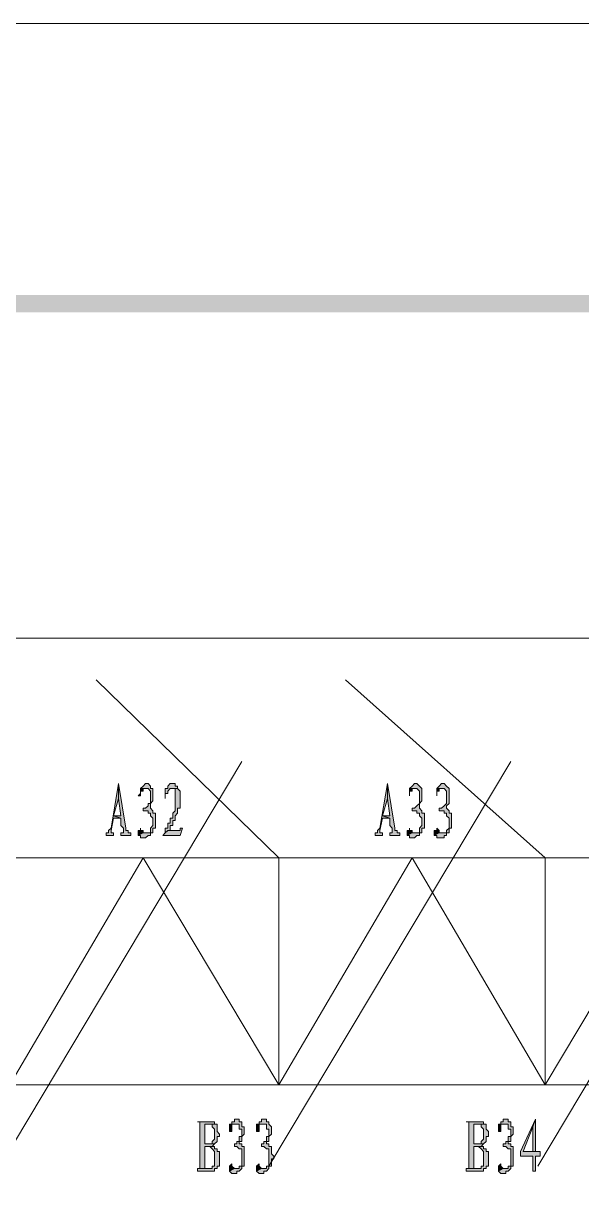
# Model space of a CAD drawing. Header units: millimetres. Extents: x 6 to 291, y 4 to 206.
# Drawn here: x 178.75 to 188.33, y 185.65 to 205.74 of the extents above; entities that cross this region are included whole.
import ezdxf

# ---------------------------------------------------------------- set-up
doc = ezdxf.new("R2010")
doc.units = ezdxf.units.MM
doc.layers.add('C00-00-00', color=7, linetype='Continuous')

msp = doc.modelspace()

# ---------------------------------------------------------------- hatches: boundary and pattern name
at = {"layer": 'C00-00-00'}
h = msp.add_hatch(color=256, dxfattribs=at)
h.dxf.hatch_style = 2
h.paths.add_polyline_path([(17.653, 201.083336), (17.907, 200.787002), (286.469659, 201.083336)])
h = msp.add_hatch(color=256, dxfattribs=at)
h.dxf.hatch_style = 2
h.paths.add_polyline_path([(17.907, 200.787002), (286.469659, 201.083336), (286.173327, 200.787002)])
h = msp.add_hatch(color=256, dxfattribs=at)
h.dxf.hatch_style = 2
h.paths.add_polyline_path([(180.382336, 192.701335), (180.255336, 191.939335), (180.213003, 191.897002), (180.213003, 191.854669), (180.170669, 191.854669), (180.170669, 191.812335), (180.297669, 191.812335), (180.297669, 191.854669), (180.255336, 191.854669), (180.255336, 191.897002), (180.297669, 192.108669), (180.424669, 192.108669), (180.297669, 192.151002), (180.382336, 192.447335)])
h = msp.add_hatch(color=256, dxfattribs=at)
h.dxf.hatch_style = 2
h.paths.add_polyline_path([(180.382336, 192.701335), (180.382336, 192.447335), (180.424669, 192.151002), (180.297669, 192.151002), (180.424669, 192.108669), (180.424669, 192.066335), (180.424669, 191.981669), (180.467003, 191.939335), (180.467003, 191.854669), (180.424669, 191.854669), (180.424669, 191.812335), (180.594003, 191.812335), (180.594003, 191.854669), (180.551669, 191.854669), (180.551669, 191.897002), (180.509336, 191.897002), (180.509336, 191.939335)])
h = msp.add_hatch(color=256, dxfattribs=at)
h.dxf.hatch_style = 2
h.paths.add_polyline_path([(180.848005, 192.701335), (180.805672, 192.659002), (180.763339, 192.616669), (180.848005, 192.616669), (180.890339, 192.616669), (180.932672, 192.574335), (180.932672, 192.532002), (180.932672, 192.489669), (180.932672, 192.447335), (180.932672, 192.405002), (180.932672, 192.362669), (180.890339, 192.362669), (180.890339, 192.320335), (180.848005, 192.278002), (180.805672, 192.278002), (180.805672, 192.235669), (180.890339, 192.235669), (180.890339, 192.193335), (180.932672, 192.193335), (180.932672, 192.151002), (180.975005, 192.108669), (180.975005, 191.981669), (180.932672, 191.939335), (180.932672, 191.897002), (180.932672, 191.854669), (180.890339, 191.854669), (180.805672, 191.854669), (180.721005, 191.812335), (180.763339, 191.812335), (180.763339, 191.770002), (180.848005, 191.770002), (180.890339, 191.812335), (180.932672, 191.812335), (180.932672, 191.854669), (180.975005, 191.854669), (180.975005, 191.897002), (180.975005, 191.939335), (181.017339, 191.939335), (181.017339, 192.193335), (180.975005, 192.193335), (180.975005, 192.235669), (180.932672, 192.278002), (180.932672, 192.320335), (180.932672, 192.362669), (180.975005, 192.405002), (180.975005, 192.447335), (180.975005, 192.574335), (180.975005, 192.616669), (180.932672, 192.616669), (180.932672, 192.659002), (180.890339, 192.701335)])
h = msp.add_hatch(color=256, dxfattribs=at)
h.dxf.hatch_style = 2
h.paths.add_polyline_path([(181.313674, 192.701335), (181.271341, 192.701335), (181.229008, 192.659002), (181.229008, 192.616669), (181.186674, 192.616669), (181.186674, 192.574335), (181.186674, 192.447335), (181.186674, 192.532002), (181.229008, 192.532002), (181.229008, 192.574335), (181.271341, 192.616669), (181.398341, 192.616669), (181.398341, 192.659002), (181.356008, 192.659002), (181.356008, 192.701335)])
h = msp.add_hatch(color=256, dxfattribs=at)
h.dxf.hatch_style = 2
h.paths.add_polyline_path([(184.99667, 192.701335), (184.86967, 191.939335), (184.827337, 191.897002), (184.827337, 191.854669), (184.785003, 191.854669), (184.785003, 191.812335), (184.912003, 191.812335), (184.912003, 191.854669), (184.86967, 191.854669), (184.86967, 191.897002), (184.912003, 192.108669), (185.039003, 192.108669), (184.912003, 192.151002), (184.99667, 192.447335)])
h = msp.add_hatch(color=256, dxfattribs=at)
h.dxf.hatch_style = 2
h.paths.add_polyline_path([(184.99667, 192.701335), (184.99667, 192.447335), (185.039003, 192.151002), (184.912003, 192.151002), (185.039003, 192.108669), (185.039003, 191.981669), (185.081337, 191.939335), (185.081337, 191.854669), (185.039003, 191.854669), (185.039003, 191.812335), (185.208337, 191.812335), (185.208337, 191.854669), (185.166003, 191.854669), (185.166003, 191.897002), (185.12367, 191.897002), (185.12367, 191.939335)])
h = msp.add_hatch(color=256, dxfattribs=at)
h.dxf.hatch_style = 2
h.paths.add_polyline_path([(185.462339, 192.701335), (185.420006, 192.659002), (185.377672, 192.616669), (185.462339, 192.616669), (185.504672, 192.616669), (185.547006, 192.574335), (185.547006, 192.532002), (185.547006, 192.405002), (185.547006, 192.362669), (185.504672, 192.320335), (185.462339, 192.278002), (185.420006, 192.278002), (185.420006, 192.235669), (185.504672, 192.235669), (185.504672, 192.193335), (185.547006, 192.193335), (185.547006, 192.151002), (185.589339, 192.108669), (185.589339, 191.981669), (185.547006, 191.939335), (185.547006, 191.897002), (185.547006, 191.854669), (185.504672, 191.854669), (185.420006, 191.854669), (185.335339, 191.812335), (185.377672, 191.812335), (185.377672, 191.770002), (185.462339, 191.770002), (185.504672, 191.812335), (185.547006, 191.812335), (185.547006, 191.854669), (185.589339, 191.854669), (185.589339, 191.897002), (185.589339, 191.939335), (185.631672, 191.939335), (185.631672, 192.193335), (185.589339, 192.193335), (185.589339, 192.235669), (185.547006, 192.278002), (185.547006, 192.320335), (185.547006, 192.362669), (185.589339, 192.405002), (185.589339, 192.447335), (185.589339, 192.574335), (185.589339, 192.616669), (185.547006, 192.659002), (185.504672, 192.701335)])
h = msp.add_hatch(color=256, dxfattribs=at)
h.dxf.hatch_style = 2
h.paths.add_polyline_path([(185.970335, 192.701335), (185.928001, 192.701335), (185.885668, 192.659002), (185.843335, 192.616669), (185.928001, 192.616669), (185.970335, 192.616669), (186.012668, 192.574335), (186.012668, 192.532002), (186.012668, 192.405002), (186.012668, 192.362669), (185.970335, 192.320335), (185.928001, 192.278002), (185.885668, 192.278002), (185.885668, 192.235669), (185.970335, 192.235669), (185.970335, 192.193335), (186.012668, 192.193335), (186.012668, 192.151002), (186.055001, 192.108669), (186.055001, 191.939335), (186.012668, 191.897002), (186.012668, 191.854669), (185.970335, 191.854669), (185.885668, 191.854669), (185.801001, 191.812335), (185.843335, 191.812335), (185.843335, 191.770002), (185.970335, 191.770002), (185.970335, 191.812335), (186.012668, 191.812335), (186.012668, 191.854669), (186.055001, 191.854669), (186.055001, 191.897002), (186.055001, 191.939335), (186.097335, 191.939335), (186.097335, 192.024002), (186.097335, 192.066335), (186.097335, 192.108669), (186.097335, 192.193335), (186.055001, 192.193335), (186.055001, 192.235669), (186.012668, 192.278002), (186.012668, 192.320335), (186.055001, 192.362669), (186.055001, 192.405002), (186.055001, 192.447335), (186.055001, 192.574335), (186.055001, 192.616669), (186.012668, 192.659002)])
h = msp.add_hatch(color=256, dxfattribs=at)
h.dxf.hatch_style = 2
h.paths.add_polyline_path([(180.763337, 192.616669), (180.763337, 192.532002), (180.721003, 192.489669), (180.763337, 192.489669), (180.763337, 192.532002), (180.763337, 192.574335), (180.80567, 192.574335), (180.80567, 192.616669), (180.848003, 192.616669)])
h = msp.add_hatch(color=256, dxfattribs=at)
h.dxf.hatch_style = 2
h.paths.add_polyline_path([(181.398327, 192.616669), (181.271327, 192.616669), (181.31366, 192.616669), (181.355994, 192.616669), (181.355994, 192.574335), (181.355994, 192.278002), (181.355994, 192.235669), (181.31366, 192.193335), (181.31366, 192.151002), (181.31366, 192.108669), (181.271327, 192.108669), (181.271327, 192.066335), (181.271327, 192.024002), (181.228994, 192.024002), (181.228994, 191.981669), (181.228994, 191.939335), (181.18666, 191.939335), (181.18666, 191.897002), (181.18666, 191.854669), (181.228994, 191.897002), (181.271327, 191.897002), (181.271327, 191.939335), (181.271327, 191.981669), (181.31366, 191.981669), (181.31366, 192.024002), (181.31366, 192.066335), (181.355994, 192.066335), (181.355994, 192.108669), (181.355994, 192.151002), (181.398327, 192.193335), (181.398327, 192.235669), (181.398327, 192.278002), (181.44066, 192.278002), (181.44066, 192.574335)])
h = msp.add_hatch(color=256, dxfattribs=at)
h.dxf.hatch_style = 2
h.paths.add_polyline_path([(185.377671, 192.616669), (185.377671, 192.489669), (185.377671, 192.574335), (185.420004, 192.574335), (185.420004, 192.616669), (185.462337, 192.616669)])
h = msp.add_hatch(color=256, dxfattribs=at)
h.dxf.hatch_style = 2
h.paths.add_polyline_path([(185.84334, 192.616669), (185.84334, 192.489669), (185.84334, 192.574335), (185.885673, 192.574335), (185.885673, 192.616669), (185.928006, 192.616669)])
h = msp.add_hatch(color=256, dxfattribs=at)
h.dxf.hatch_style = 2
h.paths.add_polyline_path([(180.763337, 191.939336), (180.763337, 191.897002), (180.721003, 191.897002), (180.721003, 191.812336), (180.80567, 191.854669), (180.80567, 191.897002), (180.763337, 191.897002)])
h = msp.add_hatch(color=256, dxfattribs=at)
h.dxf.hatch_style = 2
h.paths.add_polyline_path([(181.482996, 191.939336), (181.440662, 191.939336), (181.440662, 191.897002), (181.398329, 191.897002), (181.228996, 191.897002), (181.186662, 191.854669), (181.144329, 191.812336), (181.440662, 191.812336)])
h = msp.add_hatch(color=256, dxfattribs=at)
h.dxf.hatch_style = 2
h.paths.add_polyline_path([(185.377671, 191.939336), (185.377671, 191.897002), (185.335337, 191.897002), (185.335337, 191.812336), (185.420004, 191.854669), (185.420004, 191.897002), (185.377671, 191.897002)])
h = msp.add_hatch(color=256, dxfattribs=at)
h.dxf.hatch_style = 2
h.paths.add_polyline_path([(185.84334, 191.939336), (185.84334, 191.897002), (185.801006, 191.897002), (185.801006, 191.812336), (185.885673, 191.854669), (185.885673, 191.897002)])
h = msp.add_hatch(color=256, dxfattribs=at)
h.dxf.hatch_style = 2
h.paths.add_polyline_path([(181.906339, 186.901669), (181.737005, 186.901669), (181.779339, 186.901669), (181.779339, 186.859336), (181.779339, 186.097336), (181.864005, 186.097336), (181.864005, 186.478336), (182.033339, 186.478336), (181.991005, 186.478336), (182.033339, 186.520669), (181.864005, 186.520669), (181.864005, 186.859336), (182.033339, 186.859336), (182.033339, 186.901669), (181.991005, 186.901669)])
h = msp.add_hatch(color=256, dxfattribs=at)
h.dxf.hatch_style = 2
h.paths.add_polyline_path([(182.033333, 186.859337), (181.906333, 186.859337), (181.948667, 186.859337), (181.991, 186.859337), (181.991, 186.817003), (182.033333, 186.77467), (182.033333, 186.605337), (181.991, 186.563003), (181.991, 186.52067), (181.948667, 186.52067), (181.906333, 186.52067), (182.033333, 186.52067), (182.075667, 186.563003), (182.075667, 186.64767), (182.118, 186.64767), (182.118, 186.690003), (182.075667, 186.732337), (182.075667, 186.817003), (182.075667, 186.859337)])
h = msp.add_hatch(color=256, dxfattribs=at)
h.dxf.hatch_style = 2
h.paths.add_polyline_path([(182.329665, 186.859337), (182.287332, 186.859337), (182.287332, 186.732337), (182.329665, 186.732337), (182.329665, 186.817003), (182.329665, 186.859337), (182.371999, 186.859337), (182.414332, 186.859337)])
h = msp.add_hatch(color=256, dxfattribs=at)
h.dxf.hatch_style = 2
h.paths.add_polyline_path([(182.414334, 186.944003), (182.372001, 186.944003), (182.372001, 186.90167), (182.329667, 186.90167), (182.329667, 186.859337), (182.414334, 186.859337), (182.456667, 186.859337), (182.456667, 186.817003), (182.456667, 186.77467), (182.499001, 186.77467), (182.499001, 186.64767), (182.456667, 186.64767), (182.456667, 186.605337), (182.456667, 186.563003), (182.414334, 186.563003), (182.414334, 186.52067), (182.372001, 186.52067), (182.372001, 186.478337), (182.414334, 186.478337), (182.456667, 186.436003), (182.499001, 186.436003), (182.499001, 186.39367), (182.499001, 186.351337), (182.499001, 186.224337), (182.499001, 186.182003), (182.499001, 186.13967), (182.456667, 186.13967), (182.456667, 186.097337), (182.414334, 186.097337), (182.372001, 186.097337), (182.287334, 186.055003), (182.329667, 186.01267), (182.414334, 186.01267), (182.414334, 186.055003), (182.456667, 186.055003), (182.499001, 186.097337), (182.499001, 186.13967), (182.541334, 186.13967), (182.541334, 186.182003), (182.541334, 186.436003), (182.541334, 186.478337), (182.499001, 186.478337), (182.499001, 186.52067), (182.456667, 186.52067), (182.456667, 186.563003), (182.499001, 186.563003), (182.499001, 186.605337), (182.499001, 186.64767), (182.541334, 186.690003), (182.541334, 186.817003), (182.499001, 186.817003), (182.499001, 186.859337), (182.499001, 186.90167), (182.456667, 186.90167), (182.456667, 186.944003)])
h = msp.add_hatch(color=256, dxfattribs=at)
h.dxf.hatch_style = 2
h.paths.add_polyline_path([(182.795335, 186.859337), (182.753001, 186.859337), (182.753001, 186.732337), (182.795335, 186.732337), (182.795335, 186.817003), (182.795335, 186.859337), (182.837668, 186.859337), (182.880001, 186.859337)])
h = msp.add_hatch(color=256, dxfattribs=at)
h.dxf.hatch_style = 2
h.paths.add_polyline_path([(182.880003, 186.944003), (182.83767, 186.944003), (182.83767, 186.90167), (182.795337, 186.90167), (182.795337, 186.859337), (182.880003, 186.859337), (182.922337, 186.859337), (182.922337, 186.817003), (182.922337, 186.77467), (182.96467, 186.77467), (182.96467, 186.64767), (182.922337, 186.64767), (182.922337, 186.605337), (182.922337, 186.563003), (182.880003, 186.563003), (182.880003, 186.52067), (182.83767, 186.52067), (182.83767, 186.478337), (182.880003, 186.478337), (182.922337, 186.436003), (182.96467, 186.436003), (182.96467, 186.39367), (182.96467, 186.351337), (182.96467, 186.182003), (182.96467, 186.13967), (182.922337, 186.13967), (182.922337, 186.097337), (182.880003, 186.097337), (182.83767, 186.097337), (182.753003, 186.055003), (182.795337, 186.01267), (182.880003, 186.01267), (182.880003, 186.055003), (182.922337, 186.055003), (182.96467, 186.097337), (182.96467, 186.13967), (183.007003, 186.13967), (183.007003, 186.182003), (183.007003, 186.26667), (183.049337, 186.26667), (183.049337, 186.309003), (183.007003, 186.351337), (183.007003, 186.436003), (183.007003, 186.478337), (182.96467, 186.478337), (182.96467, 186.52067), (182.922337, 186.52067), (182.922337, 186.563003), (182.96467, 186.563003), (182.96467, 186.605337), (182.96467, 186.64767), (183.007003, 186.690003), (183.007003, 186.817003), (182.96467, 186.859337), (182.96467, 186.90167), (182.922337, 186.90167), (182.922337, 186.944003)])
h = msp.add_hatch(color=256, dxfattribs=at)
h.dxf.hatch_style = 2
h.paths.add_polyline_path([(186.520672, 186.901669), (186.351339, 186.901669), (186.393672, 186.901669), (186.393672, 186.859336), (186.393672, 186.097336), (186.478339, 186.097336), (186.478339, 186.478336), (186.647672, 186.478336), (186.605339, 186.478336), (186.647672, 186.520669), (186.478339, 186.520669), (186.478339, 186.859336), (186.647672, 186.859336), (186.647672, 186.901669), (186.605339, 186.901669)])
h = msp.add_hatch(color=256, dxfattribs=at)
h.dxf.hatch_style = 2
h.paths.add_polyline_path([(186.647667, 186.859337), (186.520667, 186.859337), (186.563001, 186.859337), (186.605334, 186.859337), (186.605334, 186.817003), (186.647667, 186.77467), (186.647667, 186.605337), (186.605334, 186.563003), (186.605334, 186.52067), (186.563001, 186.52067), (186.520667, 186.52067), (186.647667, 186.52067), (186.690001, 186.563003), (186.690001, 186.64767), (186.732334, 186.64767), (186.732334, 186.732337), (186.690001, 186.77467), (186.690001, 186.817003), (186.690001, 186.859337)])
h = msp.add_hatch(color=256, dxfattribs=at)
h.dxf.hatch_style = 2
h.paths.add_polyline_path([(186.943999, 186.859337), (186.901666, 186.859337), (186.901666, 186.732337), (186.943999, 186.732337), (186.943999, 186.817003), (186.943999, 186.859337), (186.986333, 186.859337), (187.028666, 186.859337)])
h = msp.add_hatch(color=256, dxfattribs=at)
h.dxf.hatch_style = 2
h.paths.add_polyline_path([(187.028668, 186.944003), (186.986335, 186.944003), (186.986335, 186.90167), (186.944001, 186.90167), (186.944001, 186.859337), (187.028668, 186.859337), (187.071001, 186.859337), (187.071001, 186.817003), (187.071001, 186.77467), (187.113335, 186.77467), (187.113335, 186.64767), (187.071001, 186.64767), (187.071001, 186.605337), (187.071001, 186.563003), (187.028668, 186.563003), (187.028668, 186.52067), (186.986335, 186.52067), (186.986335, 186.478337), (187.028668, 186.478337), (187.071001, 186.436003), (187.113335, 186.436003), (187.113335, 186.39367), (187.113335, 186.351337), (187.113335, 186.182003), (187.113335, 186.13967), (187.071001, 186.13967), (187.071001, 186.097337), (187.028668, 186.097337), (186.986335, 186.097337), (186.901668, 186.055003), (186.944001, 186.01267), (187.028668, 186.01267), (187.028668, 186.055003), (187.071001, 186.055003), (187.113335, 186.097337), (187.113335, 186.13967), (187.155668, 186.13967), (187.155668, 186.182003), (187.155668, 186.26667), (187.155668, 186.309003), (187.155668, 186.436003), (187.155668, 186.478337), (187.113335, 186.478337), (187.113335, 186.52067), (187.071001, 186.52067), (187.071001, 186.563003), (187.113335, 186.563003), (187.113335, 186.605337), (187.113335, 186.64767), (187.155668, 186.690003), (187.155668, 186.817003), (187.113335, 186.817003), (187.113335, 186.859337), (187.113335, 186.90167), (187.071001, 186.90167), (187.071001, 186.944003)])
h = msp.add_hatch(color=256, dxfattribs=at)
h.dxf.hatch_style = 2
h.paths.add_polyline_path([(187.536663, 186.944003), (187.282663, 186.39367), (187.282663, 186.309003), (187.49433, 186.309003), (187.49433, 186.055003), (187.536663, 186.055003), (187.536663, 186.309003), (187.62133, 186.309003), (187.62133, 186.39367), (187.536663, 186.39367), (187.324997, 186.39367), (187.49433, 186.817003)])
h = msp.add_hatch(color=256, dxfattribs=at)
h.dxf.hatch_style = 2
h.paths.add_polyline_path([(187.536663, 186.944003), (187.494337, 186.817002), (187.494337, 186.393669), (187.325, 186.393669), (187.536663, 186.393669)])
h = msp.add_hatch(color=256, dxfattribs=at)
h.dxf.hatch_style = 2
h.paths.add_polyline_path([(182.033333, 186.478336), (181.906333, 186.478336), (181.948667, 186.478336), (181.991, 186.436003), (182.033333, 186.393669), (182.033333, 186.351336), (182.033333, 186.182003), (182.033333, 186.139669), (181.991, 186.139669), (181.991, 186.097336), (181.948667, 186.097336), (181.737, 186.097336), (181.737, 186.055003), (181.948667, 186.055003), (181.991, 186.055003), (182.033333, 186.055003), (182.033333, 186.097336), (182.075667, 186.097336), (182.075667, 186.139669), (182.118, 186.139669), (182.118, 186.182003), (182.118, 186.224336), (182.118, 186.309003), (182.118, 186.351336), (182.118, 186.393669), (182.075667, 186.393669), (182.075667, 186.436003), (182.033333, 186.436003)])
h = msp.add_hatch(color=256, dxfattribs=at)
h.dxf.hatch_style = 2
h.paths.add_polyline_path([(186.647667, 186.478336), (186.520667, 186.478336), (186.563001, 186.478336), (186.605334, 186.436003), (186.647667, 186.393669), (186.647667, 186.351336), (186.647667, 186.182003), (186.647667, 186.139669), (186.605334, 186.139669), (186.605334, 186.097336), (186.563001, 186.097336), (186.351334, 186.097336), (186.351334, 186.055003), (186.563001, 186.055003), (186.605334, 186.055003), (186.647667, 186.055003), (186.647667, 186.097336), (186.690001, 186.097336), (186.690001, 186.139669), (186.732334, 186.139669), (186.732334, 186.182003), (186.732334, 186.224336), (186.732334, 186.351336), (186.732334, 186.393669), (186.690001, 186.393669), (186.690001, 186.436003), (186.647667, 186.436003)])
h = msp.add_hatch(color=256, dxfattribs=at)
h.dxf.hatch_style = 2
h.paths.add_polyline_path([(182.329665, 186.182002), (182.287332, 186.139669), (182.287332, 186.055002), (182.371999, 186.097335), (182.329665, 186.139669)])
h = msp.add_hatch(color=256, dxfattribs=at)
h.dxf.hatch_style = 2
h.paths.add_polyline_path([(182.795335, 186.182002), (182.753001, 186.139669), (182.753001, 186.055002), (182.837668, 186.097335), (182.795335, 186.139669)])
h = msp.add_hatch(color=256, dxfattribs=at)
h.dxf.hatch_style = 2
h.paths.add_polyline_path([(186.943999, 186.182002), (186.901666, 186.139669), (186.901666, 186.055002), (186.986333, 186.097335), (186.943999, 186.139669)])

# ---------------------------------------------------------------- linework, layer by layer
at = {"layer": 'C00-00-00', "lineweight": 15}
msp.add_lwpolyline([(291.126319, 205.740002), (5.799667, 205.740002), (5.799667, 3.979343), (291.126319, 3.979343)], dxfattribs=at)
at = {"layer": 'C00-00-00', "lineweight": 5}
for points in [[(146.812001, 195.199002), (247.142004, 195.199002)], [(183.133993, 191.431336), (180.001335, 194.479336)], [(187.706001, 191.431336), (184.276995, 194.479336)], [(182.499003, 193.082336), (178.350338, 186.13967)], [(187.113337, 193.082336), (182.964672, 186.13967)], [(191.727671, 193.082336), (187.579006, 186.13967)], [(35.517668, 191.431336), (252.010328, 191.431336)], [(178.519663, 187.536669), (180.805667, 191.431336), (183.133997, 187.536669), (185.420001, 191.431336), (187.706004, 187.536669), (190.034335, 191.431336), (192.362665, 187.536669), (194.648669, 191.431336), (196.976999, 187.536669), (199.263003, 191.431336), (201.591333, 187.536669), (203.877337, 191.431336), (206.205667, 187.536669), (208.491671, 191.431336), (210.820001, 187.536669), (213.106004, 191.431336), (215.392008, 187.536669)], [(183.133993, 191.431336), (183.133993, 187.536669)], [(187.706001, 191.431336), (187.706001, 187.536669)], [(35.517668, 187.536669), (252.010328, 187.536669)]]:
    msp.add_lwpolyline(points, dxfattribs=at)
at = {"layer": 'C00-00-00', "lineweight": 13}
for points in [[(180.382336, 192.701335), (180.255336, 191.939335), (180.213003, 191.897002), (180.213003, 191.854669), (180.170669, 191.854669), (180.170669, 191.812335), (180.297669, 191.812335), (180.297669, 191.854669), (180.255336, 191.854669), (180.255336, 191.897002), (180.297669, 192.108669), (180.424669, 192.108669), (180.297669, 192.151002), (180.382336, 192.447335)], [(180.382336, 192.701335), (180.382336, 192.447335), (180.424669, 192.151002), (180.297669, 192.151002), (180.424669, 192.108669), (180.424669, 192.066335), (180.424669, 191.981669), (180.467003, 191.939335), (180.467003, 191.854669), (180.424669, 191.854669), (180.424669, 191.812335), (180.594003, 191.812335), (180.594003, 191.854669), (180.551669, 191.854669), (180.551669, 191.897002), (180.509336, 191.897002), (180.509336, 191.939335)], [(180.848005, 192.701335), (180.805672, 192.659002), (180.763339, 192.616669), (180.848005, 192.616669), (180.890339, 192.616669), (180.932672, 192.574335), (180.932672, 192.532002), (180.932672, 192.489669), (180.932672, 192.447335), (180.932672, 192.405002), (180.932672, 192.362669), (180.890339, 192.362669), (180.890339, 192.320335), (180.848005, 192.278002), (180.805672, 192.278002), (180.805672, 192.235669), (180.890339, 192.235669), (180.890339, 192.193335), (180.932672, 192.193335), (180.932672, 192.151002), (180.975005, 192.108669), (180.975005, 191.981669), (180.932672, 191.939335), (180.932672, 191.897002), (180.932672, 191.854669), (180.890339, 191.854669), (180.805672, 191.854669), (180.721005, 191.812335), (180.763339, 191.812335), (180.763339, 191.770002), (180.848005, 191.770002), (180.890339, 191.812335), (180.932672, 191.812335), (180.932672, 191.854669), (180.975005, 191.854669), (180.975005, 191.897002), (180.975005, 191.939335), (181.017339, 191.939335), (181.017339, 192.193335), (180.975005, 192.193335), (180.975005, 192.235669), (180.932672, 192.278002), (180.932672, 192.320335), (180.932672, 192.362669), (180.975005, 192.405002), (180.975005, 192.447335), (180.975005, 192.574335), (180.975005, 192.616669), (180.932672, 192.616669), (180.932672, 192.659002), (180.890339, 192.701335)], [(181.313674, 192.701335), (181.271341, 192.701335), (181.229008, 192.659002), (181.229008, 192.616669), (181.186674, 192.616669), (181.186674, 192.574335), (181.186674, 192.447335), (181.186674, 192.532002), (181.229008, 192.532002), (181.229008, 192.574335), (181.271341, 192.616669), (181.398341, 192.616669), (181.398341, 192.659002), (181.356008, 192.659002), (181.356008, 192.701335)], [(184.99667, 192.701335), (184.86967, 191.939335), (184.827337, 191.897002), (184.827337, 191.854669), (184.785003, 191.854669), (184.785003, 191.812335), (184.912003, 191.812335), (184.912003, 191.854669), (184.86967, 191.854669), (184.86967, 191.897002), (184.912003, 192.108669), (185.039003, 192.108669), (184.912003, 192.151002), (184.99667, 192.447335)], [(184.99667, 192.701335), (184.99667, 192.447335), (185.039003, 192.151002), (184.912003, 192.151002), (185.039003, 192.108669), (185.039003, 191.981669), (185.081337, 191.939335), (185.081337, 191.854669), (185.039003, 191.854669), (185.039003, 191.812335), (185.208337, 191.812335), (185.208337, 191.854669), (185.166003, 191.854669), (185.166003, 191.897002), (185.12367, 191.897002), (185.12367, 191.939335)], [(185.462339, 192.701335), (185.420006, 192.659002), (185.377672, 192.616669), (185.462339, 192.616669), (185.504672, 192.616669), (185.547006, 192.574335), (185.547006, 192.532002), (185.547006, 192.405002), (185.547006, 192.362669), (185.504672, 192.320335), (185.462339, 192.278002), (185.420006, 192.278002), (185.420006, 192.235669), (185.504672, 192.235669), (185.504672, 192.193335), (185.547006, 192.193335), (185.547006, 192.151002), (185.589339, 192.108669), (185.589339, 191.981669), (185.547006, 191.939335), (185.547006, 191.897002), (185.547006, 191.854669), (185.504672, 191.854669), (185.420006, 191.854669), (185.335339, 191.812335), (185.377672, 191.812335), (185.377672, 191.770002), (185.462339, 191.770002), (185.504672, 191.812335), (185.547006, 191.812335), (185.547006, 191.854669), (185.589339, 191.854669), (185.589339, 191.897002), (185.589339, 191.939335), (185.631672, 191.939335), (185.631672, 192.193335), (185.589339, 192.193335), (185.589339, 192.235669), (185.547006, 192.278002), (185.547006, 192.320335), (185.547006, 192.362669), (185.589339, 192.405002), (185.589339, 192.447335), (185.589339, 192.574335), (185.589339, 192.616669), (185.547006, 192.659002), (185.504672, 192.701335)], [(185.970335, 192.701335), (185.928001, 192.701335), (185.885668, 192.659002), (185.843335, 192.616669), (185.928001, 192.616669), (185.970335, 192.616669), (186.012668, 192.574335), (186.012668, 192.532002), (186.012668, 192.405002), (186.012668, 192.362669), (185.970335, 192.320335), (185.928001, 192.278002), (185.885668, 192.278002), (185.885668, 192.235669), (185.970335, 192.235669), (185.970335, 192.193335), (186.012668, 192.193335), (186.012668, 192.151002), (186.055001, 192.108669), (186.055001, 191.939335), (186.012668, 191.897002), (186.012668, 191.854669), (185.970335, 191.854669), (185.885668, 191.854669), (185.801001, 191.812335), (185.843335, 191.812335), (185.843335, 191.770002), (185.970335, 191.770002), (185.970335, 191.812335), (186.012668, 191.812335), (186.012668, 191.854669), (186.055001, 191.854669), (186.055001, 191.897002), (186.055001, 191.939335), (186.097335, 191.939335), (186.097335, 192.024002), (186.097335, 192.066335), (186.097335, 192.108669), (186.097335, 192.193335), (186.055001, 192.193335), (186.055001, 192.235669), (186.012668, 192.278002), (186.012668, 192.320335), (186.055001, 192.362669), (186.055001, 192.405002), (186.055001, 192.447335), (186.055001, 192.574335), (186.055001, 192.616669), (186.012668, 192.659002)], [(180.763337, 192.616669), (180.763337, 192.532002), (180.721003, 192.489669), (180.763337, 192.489669), (180.763337, 192.532002), (180.763337, 192.574335), (180.80567, 192.574335), (180.80567, 192.616669), (180.848003, 192.616669)], [(181.398327, 192.616669), (181.271327, 192.616669), (181.31366, 192.616669), (181.355994, 192.616669), (181.355994, 192.574335), (181.355994, 192.278002), (181.355994, 192.235669), (181.31366, 192.193335), (181.31366, 192.151002), (181.31366, 192.108669), (181.271327, 192.108669), (181.271327, 192.066335), (181.271327, 192.024002), (181.228994, 192.024002), (181.228994, 191.981669), (181.228994, 191.939335), (181.18666, 191.939335), (181.18666, 191.897002), (181.18666, 191.854669), (181.228994, 191.897002), (181.271327, 191.897002), (181.271327, 191.939335), (181.271327, 191.981669), (181.31366, 191.981669), (181.31366, 192.024002), (181.31366, 192.066335), (181.355994, 192.066335), (181.355994, 192.108669), (181.355994, 192.151002), (181.398327, 192.193335), (181.398327, 192.235669), (181.398327, 192.278002), (181.44066, 192.278002), (181.44066, 192.574335)], [(185.377671, 192.616669), (185.377671, 192.489669), (185.377671, 192.574335), (185.420004, 192.574335), (185.420004, 192.616669), (185.462337, 192.616669)], [(185.84334, 192.616669), (185.84334, 192.489669), (185.84334, 192.574335), (185.885673, 192.574335), (185.885673, 192.616669), (185.928006, 192.616669)], [(180.763337, 191.939336), (180.763337, 191.897002), (180.721003, 191.897002), (180.721003, 191.812336), (180.80567, 191.854669), (180.80567, 191.897002), (180.763337, 191.897002)], [(181.482996, 191.939336), (181.440662, 191.939336), (181.440662, 191.897002), (181.398329, 191.897002), (181.228996, 191.897002), (181.186662, 191.854669), (181.144329, 191.812336), (181.440662, 191.812336)], [(185.377671, 191.939336), (185.377671, 191.897002), (185.335337, 191.897002), (185.335337, 191.812336), (185.420004, 191.854669), (185.420004, 191.897002), (185.377671, 191.897002)], [(185.84334, 191.939336), (185.84334, 191.897002), (185.801006, 191.897002), (185.801006, 191.812336), (185.885673, 191.854669), (185.885673, 191.897002)], [(181.906339, 186.901669), (181.737005, 186.901669), (181.779339, 186.901669), (181.779339, 186.859336), (181.779339, 186.097336), (181.864005, 186.097336), (181.864005, 186.478336), (182.033339, 186.478336), (181.991005, 186.478336), (182.033339, 186.520669), (181.864005, 186.520669), (181.864005, 186.859336), (182.033339, 186.859336), (182.033339, 186.901669), (181.991005, 186.901669)], [(182.033333, 186.859337), (181.906333, 186.859337), (181.948667, 186.859337), (181.991, 186.859337), (181.991, 186.817003), (182.033333, 186.77467), (182.033333, 186.605337), (181.991, 186.563003), (181.991, 186.52067), (181.948667, 186.52067), (181.906333, 186.52067), (182.033333, 186.52067), (182.075667, 186.563003), (182.075667, 186.64767), (182.118, 186.64767), (182.118, 186.690003), (182.075667, 186.732337), (182.075667, 186.817003), (182.075667, 186.859337)], [(182.329665, 186.859337), (182.287332, 186.859337), (182.287332, 186.732337), (182.329665, 186.732337), (182.329665, 186.817003), (182.329665, 186.859337), (182.371999, 186.859337), (182.414332, 186.859337)], [(182.414334, 186.944003), (182.372001, 186.944003), (182.372001, 186.90167), (182.329667, 186.90167), (182.329667, 186.859337), (182.414334, 186.859337), (182.456667, 186.859337), (182.456667, 186.817003), (182.456667, 186.77467), (182.499001, 186.77467), (182.499001, 186.64767), (182.456667, 186.64767), (182.456667, 186.605337), (182.456667, 186.563003), (182.414334, 186.563003), (182.414334, 186.52067), (182.372001, 186.52067), (182.372001, 186.478337), (182.414334, 186.478337), (182.456667, 186.436003), (182.499001, 186.436003), (182.499001, 186.39367), (182.499001, 186.351337), (182.499001, 186.224337), (182.499001, 186.182003), (182.499001, 186.13967), (182.456667, 186.13967), (182.456667, 186.097337), (182.414334, 186.097337), (182.372001, 186.097337), (182.287334, 186.055003), (182.329667, 186.01267), (182.414334, 186.01267), (182.414334, 186.055003), (182.456667, 186.055003), (182.499001, 186.097337), (182.499001, 186.13967), (182.541334, 186.13967), (182.541334, 186.182003), (182.541334, 186.436003), (182.541334, 186.478337), (182.499001, 186.478337), (182.499001, 186.52067), (182.456667, 186.52067), (182.456667, 186.563003), (182.499001, 186.563003), (182.499001, 186.605337), (182.499001, 186.64767), (182.541334, 186.690003), (182.541334, 186.817003), (182.499001, 186.817003), (182.499001, 186.859337), (182.499001, 186.90167), (182.456667, 186.90167), (182.456667, 186.944003)], [(182.795335, 186.859337), (182.753001, 186.859337), (182.753001, 186.732337), (182.795335, 186.732337), (182.795335, 186.817003), (182.795335, 186.859337), (182.837668, 186.859337), (182.880001, 186.859337)], [(182.880003, 186.944003), (182.83767, 186.944003), (182.83767, 186.90167), (182.795337, 186.90167), (182.795337, 186.859337), (182.880003, 186.859337), (182.922337, 186.859337), (182.922337, 186.817003), (182.922337, 186.77467), (182.96467, 186.77467), (182.96467, 186.64767), (182.922337, 186.64767), (182.922337, 186.605337), (182.922337, 186.563003), (182.880003, 186.563003), (182.880003, 186.52067), (182.83767, 186.52067), (182.83767, 186.478337), (182.880003, 186.478337), (182.922337, 186.436003), (182.96467, 186.436003), (182.96467, 186.39367), (182.96467, 186.351337), (182.96467, 186.182003), (182.96467, 186.13967), (182.922337, 186.13967), (182.922337, 186.097337), (182.880003, 186.097337), (182.83767, 186.097337), (182.753003, 186.055003), (182.795337, 186.01267), (182.880003, 186.01267), (182.880003, 186.055003), (182.922337, 186.055003), (182.96467, 186.097337), (182.96467, 186.13967), (183.007003, 186.13967), (183.007003, 186.182003), (183.007003, 186.26667), (183.049337, 186.26667), (183.049337, 186.309003), (183.007003, 186.351337), (183.007003, 186.436003), (183.007003, 186.478337), (182.96467, 186.478337), (182.96467, 186.52067), (182.922337, 186.52067), (182.922337, 186.563003), (182.96467, 186.563003), (182.96467, 186.605337), (182.96467, 186.64767), (183.007003, 186.690003), (183.007003, 186.817003), (182.96467, 186.859337), (182.96467, 186.90167), (182.922337, 186.90167), (182.922337, 186.944003)], [(186.520672, 186.901669), (186.351339, 186.901669), (186.393672, 186.901669), (186.393672, 186.859336), (186.393672, 186.097336), (186.478339, 186.097336), (186.478339, 186.478336), (186.647672, 186.478336), (186.605339, 186.478336), (186.647672, 186.520669), (186.478339, 186.520669), (186.478339, 186.859336), (186.647672, 186.859336), (186.647672, 186.901669), (186.605339, 186.901669)], [(186.647667, 186.859337), (186.520667, 186.859337), (186.563001, 186.859337), (186.605334, 186.859337), (186.605334, 186.817003), (186.647667, 186.77467), (186.647667, 186.605337), (186.605334, 186.563003), (186.605334, 186.52067), (186.563001, 186.52067), (186.520667, 186.52067), (186.647667, 186.52067), (186.690001, 186.563003), (186.690001, 186.64767), (186.732334, 186.64767), (186.732334, 186.732337), (186.690001, 186.77467), (186.690001, 186.817003), (186.690001, 186.859337)], [(186.943999, 186.859337), (186.901666, 186.859337), (186.901666, 186.732337), (186.943999, 186.732337), (186.943999, 186.817003), (186.943999, 186.859337), (186.986333, 186.859337), (187.028666, 186.859337)], [(187.028668, 186.944003), (186.986335, 186.944003), (186.986335, 186.90167), (186.944001, 186.90167), (186.944001, 186.859337), (187.028668, 186.859337), (187.071001, 186.859337), (187.071001, 186.817003), (187.071001, 186.77467), (187.113335, 186.77467), (187.113335, 186.64767), (187.071001, 186.64767), (187.071001, 186.605337), (187.071001, 186.563003), (187.028668, 186.563003), (187.028668, 186.52067), (186.986335, 186.52067), (186.986335, 186.478337), (187.028668, 186.478337), (187.071001, 186.436003), (187.113335, 186.436003), (187.113335, 186.39367), (187.113335, 186.351337), (187.113335, 186.182003), (187.113335, 186.13967), (187.071001, 186.13967), (187.071001, 186.097337), (187.028668, 186.097337), (186.986335, 186.097337), (186.901668, 186.055003), (186.944001, 186.01267), (187.028668, 186.01267), (187.028668, 186.055003), (187.071001, 186.055003), (187.113335, 186.097337), (187.113335, 186.13967), (187.155668, 186.13967), (187.155668, 186.182003), (187.155668, 186.26667), (187.155668, 186.309003), (187.155668, 186.436003), (187.155668, 186.478337), (187.113335, 186.478337), (187.113335, 186.52067), (187.071001, 186.52067), (187.071001, 186.563003), (187.113335, 186.563003), (187.113335, 186.605337), (187.113335, 186.64767), (187.155668, 186.690003), (187.155668, 186.817003), (187.113335, 186.817003), (187.113335, 186.859337), (187.113335, 186.90167), (187.071001, 186.90167), (187.071001, 186.944003)], [(187.536663, 186.944003), (187.282663, 186.39367), (187.282663, 186.309003), (187.49433, 186.309003), (187.49433, 186.055003), (187.536663, 186.055003), (187.536663, 186.309003), (187.62133, 186.309003), (187.62133, 186.39367), (187.536663, 186.39367), (187.324997, 186.39367), (187.49433, 186.817003)], [(187.536663, 186.944003), (187.494337, 186.817002), (187.494337, 186.393669), (187.325, 186.393669), (187.536663, 186.393669)], [(182.033333, 186.478336), (181.906333, 186.478336), (181.948667, 186.478336), (181.991, 186.436003), (182.033333, 186.393669), (182.033333, 186.351336), (182.033333, 186.182003), (182.033333, 186.139669), (181.991, 186.139669), (181.991, 186.097336), (181.948667, 186.097336), (181.737, 186.097336), (181.737, 186.055003), (181.948667, 186.055003), (181.991, 186.055003), (182.033333, 186.055003), (182.033333, 186.097336), (182.075667, 186.097336), (182.075667, 186.139669), (182.118, 186.139669), (182.118, 186.182003), (182.118, 186.224336), (182.118, 186.309003), (182.118, 186.351336), (182.118, 186.393669), (182.075667, 186.393669), (182.075667, 186.436003), (182.033333, 186.436003)], [(186.647667, 186.478336), (186.520667, 186.478336), (186.563001, 186.478336), (186.605334, 186.436003), (186.647667, 186.393669), (186.647667, 186.351336), (186.647667, 186.182003), (186.647667, 186.139669), (186.605334, 186.139669), (186.605334, 186.097336), (186.563001, 186.097336), (186.351334, 186.097336), (186.351334, 186.055003), (186.563001, 186.055003), (186.605334, 186.055003), (186.647667, 186.055003), (186.647667, 186.097336), (186.690001, 186.097336), (186.690001, 186.139669), (186.732334, 186.139669), (186.732334, 186.182003), (186.732334, 186.224336), (186.732334, 186.351336), (186.732334, 186.393669), (186.690001, 186.393669), (186.690001, 186.436003), (186.647667, 186.436003)], [(182.329665, 186.182002), (182.287332, 186.139669), (182.287332, 186.055002), (182.371999, 186.097335), (182.329665, 186.139669)], [(182.795335, 186.182002), (182.753001, 186.139669), (182.753001, 186.055002), (182.837668, 186.097335), (182.795335, 186.139669)], [(186.943999, 186.182002), (186.901666, 186.139669), (186.901666, 186.055002), (186.986333, 186.097335), (186.943999, 186.139669)]]:
    msp.add_lwpolyline(points, close=True, dxfattribs=at)

doc.saveas('drawing.dxf')
